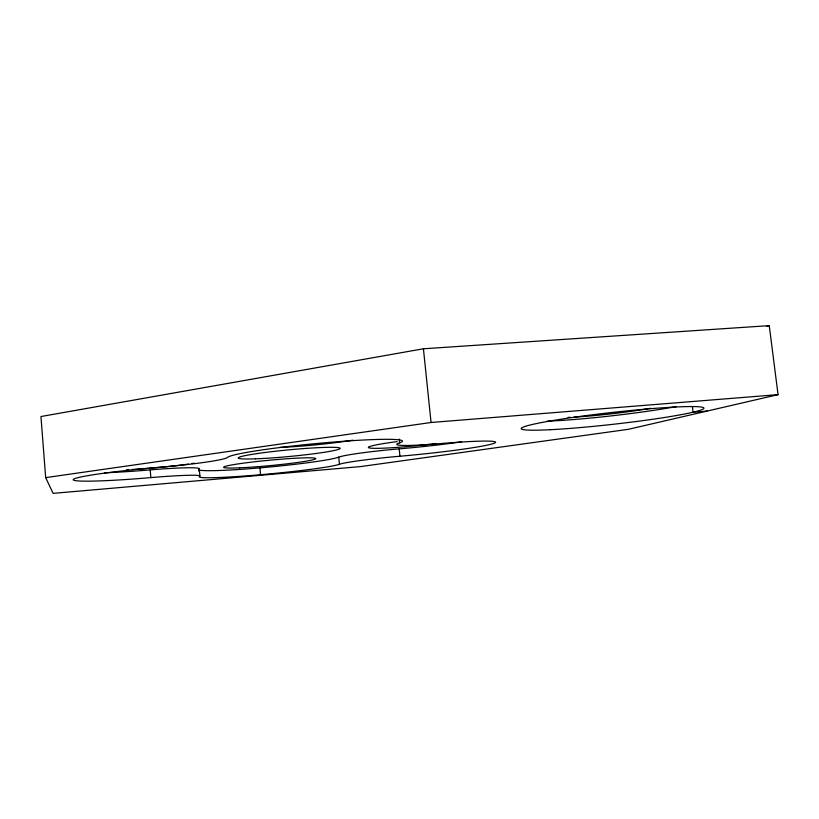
<?xml version="1.0" encoding="UTF-8"?>
<svg xmlns="http://www.w3.org/2000/svg" width="819" height="819" viewBox="0 0 819 819"><rect width="100%" height="100%" fill="white"/><g stroke="black" fill="none" stroke-linecap="round" stroke-linejoin="round"><path stroke-width="1.23" d="M766.86 326.443L769.266 325.634L778.05 394.645L628.388 429.31L360.636 466.584L53.122 493.366L45.669 477.62L40.95 416.533L423.423 348.781L769.266 325.634M45.669 477.62L431.06 422.491L778.05 394.645M707.084 411.077L693.099 412.233L692.413 406.623M423.423 348.781L431.06 422.491M399.293 439.086L399.672 442.844A61.128 3.89 -5.9 0 0 440.1 443.622A76.812 4.402 -5.8 0 1 492.772 443.734A76.812 4.402 -5.8 0 1 399.928 456.224A49.56 2.58 -5.7 0 0 339.445 464.291A71.12 3.767 -5.4 0 1 259.746 474.785A71.12 3.767 -5.4 0 1 199.549 476.361A52.344 2.774 -5.1 0 0 150.86 477.6A81.347 4.781 -5.1 0 1 73.382 479.381A81.347 4.781 -5.1 0 1 159.93 467.209A64.865 4.279 -5 0 0 227.815 457.186A87.971 5.794 -5.5 0 1 330.661 442.28A87.971 5.794 -5.5 0 1 399.672 442.844M461.578 441.851A76.771 4.883 -5.8 0 1 399.191 448.863L399.928 456.224M399.191 448.863A49.529 2.856 -5.7 0 0 338.749 457.156L339.445 464.291M259.92 467.874L260.555 474.713M199.252 468.622L199.897 475.972M104.453 472.809A81.296 5.293 -5 0 0 150.215 469.901A52.324 3.071 -5 0 1 198.915 469.052L199.13 471.488M150.215 469.901L150.86 477.6M338.749 457.156A71.089 4.177 -5.4 0 1 259.111 467.936A71.089 4.177 -5.4 0 1 198.915 469.052M352.907 440.182A57.31 4.177 -5.5 0 1 279.576 447.44M436.261 443.519A50.051 3.184 -5.8 0 1 431.49 444.103M430.292 444.246A50.051 3.184 -5.8 0 1 371.171 448.188A50.051 3.184 -5.8 0 1 397.174 441.595M194.308 463.175A53 3.45 -5 0 1 192.045 463.544M188.411 464.086A53 3.45 -5 0 1 132.32 469.502M128.726 469.696A53 3.45 -5 0 1 126.423 469.809M676.402 406.572A91.851 6.583 -6.5 0 1 547.184 421.201M650.593 408.292A59.859 4.279 -6.5 0 1 574.232 417.117M570.433 417.311A59.859 4.279 -6.5 0 1 568.028 417.414M239.629 467.833A46.355 2.723 -5.4 0 0 314.957 459.183A46.355 2.723 -5.4 0 0 254.105 461.824A46.355 2.723 -5.4 0 0 239.629 467.833M255.477 458.835A51.198 3.327 -5.4 0 0 339.22 449.099A51.198 3.327 -5.4 0 0 273.147 451.494A51.198 3.327 -5.4 0 0 255.477 458.835M550.051 429.719A91.902 5.938 -6.4 0 0 701.351 409.869A91.902 5.938 -6.4 0 0 585.657 415.673A91.902 5.938 -6.4 0 0 550.051 429.719"/></g></svg>
